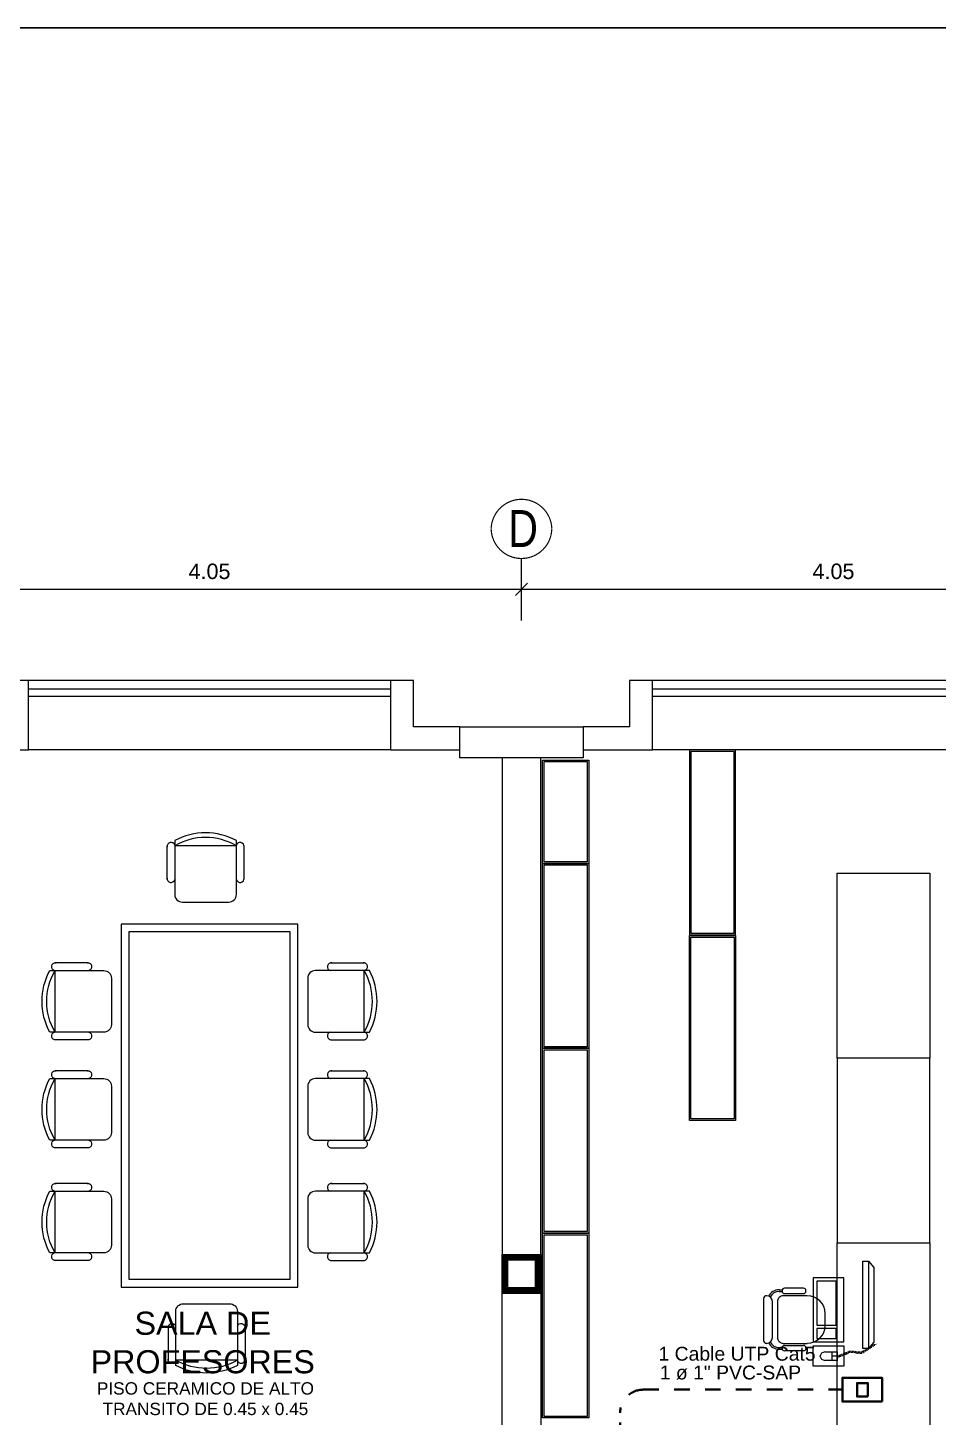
# Model space of a CAD drawing. Header units: millimetres. Extents: x 3354 to 3637, y 1117 to 1358.
# Drawn here: x 3387.9 to 3393.81, y 1273.46 to 1282.48 of the extents above; entities that cross this region are included whole.
import ezdxf

# ---------------------------------------------------------------- set-up
doc = ezdxf.new("R2010")
doc.units = ezdxf.units.MM
doc.linetypes.add('ACAD_ISO04W100', pattern=[30, 24, -3, 0, -3])
doc.linetypes.add('DIVIDEX2', pattern=[63.5, 25.4, -12.7, 0, -12.7, 0, -12.7])
for name, color, linetype, lineweight in [('CASCO', 252, 'Continuous', 9), ('CONDUCTOR', 162, 'Continuous', 40), ('RED SEGURIDAD', 153, 'ACAD_ISO04W100', 40), ('TEX-ELEC', 7, 'Continuous', 30)]:
    doc.layers.add(name, color=color, linetype=linetype, lineweight=lineweight)
doc.layers.add('Efec-muebles', color=7, linetype='Continuous', lineweight=13, true_color=0x85826f)
doc.styles.add('1', font='arial.ttf')
doc.styles.get("Standard").update_dxf_attribs({"font": 'arial.ttf'})
doc.styles.add('style1', font='arial.ttf')
doc.styles.add('style2', font='arial.ttf')
doc.dimstyles.new('Esc  1  50', dxfattribs={"dimtxt": 0.1, "dimasz": 0.08, "dimexe": 0.2, "dimexo": 0.15, "dimgap": 0.065, "dimtad": 1, "dimzin": 4, "dimdsep": 46, "dimtxsty": 'Standard', "dimblk": 'OBLIQUE', "dimcen": 0.12, "dimdle": 0.15, "dimadec": 0, "dimazin": 0, "dimtfac": 1, "dimtix": 1, "dimtmove": 0, "dimatfit": 3, "dimldrblk": 'OBLIQUE', "dimfxl": 1, "dimarcsym": 0})

# ---------------------------------------------------------------- blocks, each defined once
blk = doc.blocks.new('SILLA1')
for p, q in [((-0.05, 0.2), (-0.4, 0.2)), ((-0.15, 0.25), (-0.3656, 0.25)), ((-0.3656, 0.2), (-0.3656, -0.2)), ((-0.05, 0.2), (-0.15, 0.2)), ((0, -0.15), (0, 0.15)), ((-0.4, -0.2), (-0.05, -0.2)), ((-0.15, -0.25), (-0.3656, -0.25))]:
    blk.add_line(p, q)
for centre, radius, start, end in [((-0.0264, 0), 0.4237, 151.83711, 208.16289), ((-0.0264, 0), 0.3937, 149.47325, 210.52675), ((-0.3622, 0.2246), 0.0256, 83.03087, 253.72604), ((-0.1534, 0.2246), 0.0256, 286.27396, 96.96913), ((-0.05, 0.15), 0.05, 0, 90), ((-0.05, -0.15), 0.05, 270, 0), ((-0.3622, -0.2246), 0.0256, 106.27396, 276.96913), ((-0.1534, -0.2246), 0.0256, 263.03087, 73.72604)]:
    blk.add_arc(centre, radius, start, end)
blk = doc.blocks.new('sdsf')
at = {"layer": 'Efec-muebles'}
for p, q in [((3315.161, 1707.7768), (3315.161, 1707.9075)), ((3315.161, 1707.9075), (3315.3599, 1707.9075)), ((3315.3599, 1707.9075), (3315.3599, 1707.7768)), ((3315.0001, 1707.8019), (3315.0013, 1707.788)), ((3315.0096, 1707.8081), (3315.0108, 1707.7941)), ((3315.018, 1707.8131), (3315.0191, 1707.7991)), ((3315.0275, 1707.8187), (3315.0286, 1707.8047)), ((3315.0359, 1707.8232), (3315.037, 1707.8086)), ((3315.0454, 1707.8271), (3315.0465, 1707.8131)), ((3315.0549, 1707.8282), (3315.056, 1707.8137)), ((3315.0644, 1707.8265), (3315.0655, 1707.8126)), ((3315.0739, 1707.8271), (3315.075, 1707.8131)), ((3315.0845, 1707.8248), (3315.0856, 1707.8109)), ((3315.094, 1707.8221), (3315.0951, 1707.8075)), ((3315.1035, 1707.8215), (3315.1046, 1707.8075)), ((3315.113, 1707.8221), (3315.1141, 1707.8081)), ((3315.1225, 1707.8226), (3315.1236, 1707.8086)), ((3315.1314, 1707.8282), (3315.1331, 1707.8137)), ((3315.1409, 1707.8316), (3315.142, 1707.817)), ((3315.1504, 1707.8349), (3315.1515, 1707.8204)), ((3315.1599, 1707.8399), (3315.161, 1707.826)), ((3315.1694, 1707.8433), (3315.1705, 1707.8288)), ((3315.1789, 1707.8466), (3315.18, 1707.8321)), ((3315.1884, 1707.8494), (3315.1895, 1707.8355)), ((3315.1979, 1707.8522), (3315.199, 1707.8377)), ((3315.2046, 1707.8159), (3315.2046, 1707.8707)), ((3315.2046, 1707.8707), (3315.2834, 1707.8707)), ((3315.2046, 1707.8433), (3315.2381, 1707.8433)), ((3315.2834, 1707.8159), (3315.2046, 1707.8159)), ((3315.2381, 1707.8159), (3315.2381, 1707.8707)), ((3315.3046, 1707.8634), (3315.2834, 1707.8707)), ((3315.2834, 1707.8159), (3315.3046, 1707.8232)), ((3315.3136, 1707.845), (3315.3046, 1707.8634)), ((3315.3046, 1707.8232), (3315.3136, 1707.8416)), ((3315.3136, 1707.845), (3315.3136, 1707.8416)), ((3315.4219, 1707.8083), (3315.5456, 1707.8083)), ((3314.9515, 1707.7707), (3314.9521, 1707.7656)), ((3314.961, 1707.7751), (3314.9622, 1707.7656)), ((3314.9663, 1707.7534), (3315.0013, 1707.7925)), ((3314.9663, 1707.2668), (3314.9663, 1707.7534)), ((3314.9705, 1707.7824), (3314.9716, 1707.7679)), ((3314.98, 1707.7897), (3314.9811, 1707.7751)), ((3314.9895, 1707.7958), (3314.9906, 1707.7813)), ((3315.0013, 1707.2261), (3315.0013, 1707.7925)), ((3315.0013, 1707.7925), (3315.0365, 1707.7925)), ((3315.0365, 1707.7925), (3315.0365, 1707.2261)), ((3315.1605, 1707.7505), (3315.1605, 1707.3349)), ((3315.3599, 1707.7505), (3315.1605, 1707.7505)), ((3315.3599, 1707.7768), (3315.161, 1707.7768)), ((3315.2108, 1707.7288), (3315.2108, 1707.6628)), ((3315.3353, 1707.7288), (3315.2108, 1707.7288)), ((3315.3353, 1707.6628), (3315.3353, 1707.7288)), ((3315.3599, 1707.3349), (3315.3599, 1707.7505)), ((3315.5525, 1707.7599), (3315.3978, 1707.7599)), ((3315.4064, 1707.789), (3315.4064, 1707.7929)), ((3315.5456, 1707.7735), (3315.4219, 1707.7735)), ((3315.5804, 1707.7985), (3315.56, 1707.7985)), ((3315.5804, 1707.7869), (3315.5609, 1707.7869)), ((3315.5611, 1707.7929), (3315.5611, 1707.789)), ((3315.5911, 1707.4892), (3315.5911, 1707.7212)), ((3315.6238, 1707.7212), (3315.6238, 1707.4892)), ((3315.6625, 1707.7599), (3315.6625, 1707.7599)), ((3315.6818, 1707.4698), (3315.6818, 1707.7405)), ((3315.2108, 1707.6628), (3315.3353, 1707.6628)), ((3315.2108, 1707.641), (3315.2108, 1707.3572)), ((3315.3353, 1707.641), (3315.2108, 1707.641)), ((3315.2818, 1707.6438), (3315.2818, 1707.5665)), ((3315.3353, 1707.3572), (3315.3353, 1707.641)), ((3315.3978, 1707.4505), (3315.5525, 1707.4505)), ((3315.6625, 1707.4505), (3315.6625, 1707.4505)), ((3315.2108, 1707.3572), (3315.3353, 1707.3572)), ((3315.4064, 1707.4214), (3315.4064, 1707.4175)), ((3315.5456, 1707.4368), (3315.4219, 1707.4368)), ((3315.4219, 1707.402), (3315.5456, 1707.402)), ((3315.5804, 1707.4118), (3315.56, 1707.4118)), ((3315.5804, 1707.4234), (3315.5609, 1707.4234)), ((3315.5611, 1707.4175), (3315.5611, 1707.4214)), ((3315.0013, 1707.2261), (3314.9663, 1707.2668)), ((3315.1605, 1707.3349), (3315.3599, 1707.3349)), ((3315.0365, 1707.2261), (3315.0013, 1707.2261))]:
    blk.add_line(p, q, dxfattribs=at)
for centre, radius, start, end in [((3315.4219, 1707.7929), 0.0155, 90, 180), ((3315.5456, 1707.7929), 0.0155, 0, 90), ((3315.3978, 1707.6438), 0.116, 90, 180), ((3315.4219, 1707.789), 0.0155, 180, 270), ((3315.5456, 1707.789), 0.0155, 270, 0), ((3315.5525, 1707.7212), 0.0387, 360, 90), ((3315.5804, 1707.7212), 0.0773, 27.88061, 90), ((3315.5804, 1707.7212), 0.0657, 27.61949, 90), ((3315.6625, 1707.7212), 0.0387, 90, 180), ((3315.6625, 1707.7405), 0.0193, 360, 90), ((3315.3978, 1707.5665), 0.116, 180, 270), ((3315.5525, 1707.4892), 0.0387, 270, 0), ((3315.5804, 1707.4892), 0.0657, 270, 332.38051), ((3315.5804, 1707.4892), 0.0773, 270, 332.11939), ((3315.6625, 1707.4892), 0.0387, 180, 270), ((3315.6625, 1707.4698), 0.0193, 270, 0), ((3315.4219, 1707.4214), 0.0155, 90, 180), ((3315.4219, 1707.4175), 0.0155, 180, 270), ((3315.5456, 1707.4214), 0.0155, 0, 90), ((3315.5456, 1707.4175), 0.0155, 270, 0)]:
    blk.add_arc(centre, radius, start, end, dxfattribs=at)
blk = doc.blocks.new('_Oblique')
at = {"color": 0, "linetype": 'ByBlock', "lineweight": -2}
blk.add_line((-0.5, -0.5), (0.5, 0.5), dxfattribs=at)
blk = doc.blocks.new('*D287')
at = {"layer": 'CASCO', "color": 0, "lineweight": -2, "transparency": 16777216}
for p, q in [((3364.4363, 1272.6032), (3364.4363, 1273.0099)), ((3368.4863, 1272.6077), (3368.4863, 1273.0099)), ((3364.2863, 1272.8099), (3368.6363, 1272.8099))]:
    blk.add_line(p, q, dxfattribs=at)
at = {"layer": 'Defpoints', "color": 0, "transparency": 16777216}
for p in [(3368.4863, 1272.8099), (3364.4363, 1272.4532), (3368.4863, 1272.4577)]:
    blk.add_point(p, dxfattribs=at)
at = {"layer": 'CASCO', "color": 0, "lineweight": -2, "transparency": 16777216, "xscale": 0.08, "yscale": 0.08, "zscale": 0.08, "rotation": 180}
blk.add_blockref('_Oblique', (3364.4363, 1272.8099), dxfattribs=at)
at = {"layer": 'CASCO', "color": 0, "lineweight": -2, "transparency": 16777216, "xscale": 0.08, "yscale": 0.08, "zscale": 0.08}
blk.add_blockref('_Oblique', (3368.4863, 1272.8099), dxfattribs=at)
at = {"layer": 'CASCO', "color": 0, "transparency": 16777216, "insert": (3366.4613, 1272.9259), "char_height": 0.1, "attachment_point": 5}
blk.add_mtext('4.05', dxfattribs=at)
blk = doc.blocks.new('*D288')
at = {"layer": 'CASCO', "color": 0, "lineweight": -2, "transparency": 16777216}
for p, q in [((3368.4863, 1272.6077), (3368.4863, 1273.0099)), ((3372.5363, 1272.6032), (3372.5363, 1273.0099)), ((3368.3363, 1272.8099), (3372.6863, 1272.8099))]:
    blk.add_line(p, q, dxfattribs=at)
at = {"layer": 'Defpoints', "color": 0, "transparency": 16777216}
for p in [(3372.5363, 1272.8099), (3368.4863, 1272.4577), (3372.5363, 1272.4532)]:
    blk.add_point(p, dxfattribs=at)
at = {"layer": 'CASCO', "color": 0, "lineweight": -2, "transparency": 16777216, "xscale": 0.08, "yscale": 0.08, "zscale": 0.08, "rotation": 180}
blk.add_blockref('_Oblique', (3368.4863, 1272.8099), dxfattribs=at)
at = {"layer": 'CASCO', "color": 0, "lineweight": -2, "transparency": 16777216, "xscale": 0.08, "yscale": 0.08, "zscale": 0.08}
blk.add_blockref('_Oblique', (3372.5363, 1272.8099), dxfattribs=at)
at = {"layer": 'CASCO', "color": 0, "transparency": 16777216, "insert": (3370.5113, 1272.9259), "char_height": 0.1, "attachment_point": 5}
blk.add_mtext('4.05', dxfattribs=at)
blk = doc.blocks.new('1PIDS')
at = {"layer": 'CASCO', "lineweight": 0}
for p, q in [((3367.6363, 1272.2169), (3365.2863, 1272.2169)), ((3371.6863, 1272.2169), (3369.3363, 1272.2169)), ((3367.6363, 1271.7669), (3365.2863, 1271.7669)), ((3371.6863, 1271.7669), (3369.3363, 1271.7669))]:
    blk.add_line(p, q, dxfattribs=at)
at = {"layer": 'CASCO', "ltscale": 2, "const_width": 0.0076}
blk.add_lwpolyline([(3368.6831, 1273.2067, 0.951688), (3368.2894, 1273.2067, 1)], format="xyb", close=True, dxfattribs=at)
at = {"layer": 'CASCO', "ltscale": 2}
for points in [[(3365.2863, 1272.2169), (3365.1363, 1272.2169), (3365.1363, 1271.9169), (3364.8363, 1271.9169), (3364.8363, 1271.7669), (3365.2863, 1271.7669)], [(3369.3363, 1272.2169), (3369.1863, 1272.2169), (3369.1863, 1271.9169), (3368.8863, 1271.9169), (3368.8863, 1271.7669), (3369.3363, 1271.7669)], [(3368.3613, 1268.4919), (3368.6113, 1268.4919), (3368.6113, 1271.7169), (3368.3613, 1271.7169)]]:
    blk.add_lwpolyline(points, close=True, dxfattribs=at)
for points in [[(3367.7863, 1271.7669), (3368.0863, 1271.7669), (3368.0863, 1271.9169), (3367.7863, 1271.9169), (3367.7863, 1272.2169), (3367.6363, 1272.2169), (3367.6363, 1271.7669), (3367.6363, 1271.7669), (3367.7863, 1271.7669), (3367.7863, 1271.7669)], [(3368.4613, 1265.4669), (3368.4613, 1266.4669), (3368.4613, 1266.4669), (3366.5363, 1266.4669), (3366.5363, 1266.6169), (3368.3613, 1266.6169), (3368.3613, 1268.2419), (3368.6113, 1268.2419), (3368.6113, 1265.0169), (3368.6113, 1265.0169), (3368.4613, 1265.0169), (3368.4613, 1265.3169), (3368.3613, 1265.3169), (3368.3613, 1265.4669), (3368.4613, 1265.4669)]]:
    blk.add_lwpolyline(points, dxfattribs=at)
at = {"layer": 'CASCO'}
for points in [[(3365.2863, 1272.1634), (3367.6363, 1272.1634), (3367.6363, 1272.1134), (3365.2863, 1272.1134), (3365.2863, 1272.1634)], [(3369.3363, 1272.1634), (3371.6863, 1272.1634), (3371.6863, 1272.1134), (3369.3363, 1272.1134), (3369.3363, 1272.1634)], [(3368.0863, 1271.7169), (3368.0863, 1271.9169), (3368.8863, 1271.9169), (3368.8863, 1271.7169), (3368.0863, 1271.7169)]]:
    blk.add_lwpolyline(points, dxfattribs=at)
blk.add_lwpolyline([(3368.6113, 1268.4919), (3368.6113, 1268.2419), (3368.3613, 1268.2419), (3368.3613, 1268.4919)], close=True, dxfattribs=at)
at = {"layer": 'CASCO', "const_width": 0.04}
blk.add_lwpolyline([(3368.5913, 1268.4719), (3368.5913, 1268.2619), (3368.3813, 1268.2619), (3368.3813, 1268.4719)], close=True, dxfattribs=at)
at = {"layer": 'CASCO', "style": 'style1', "width": 0.8}
blk.add_text('D', height=0.24, dxfattribs=at).set_placement((3368.3996, 1273.0845))
at = {"layer": 'CASCO'}
for s, insert, char_height, width, attachment_point, style in [('\\A1;SALA DE  \\PPROFESORES', (3366.4172, 1267.9197), 0.15, 4.616591, 5, 'style2'), ('PISO CERAMICO DE ALTO\\PTRANSITO DE 0.45 x 0.45', (3366.4348, 1267.4482), 0.079978, 2.09636, 8, '1')]:
    blk.add_mtext(s, dxfattribs=dict(at, insert=insert, char_height=char_height, width=width, attachment_point=attachment_point, style=style))
for base, p1, p2, picture, middle in [((3368.4863, 1272.8099), (3364.4363, 1272.4532), (3368.4863, 1272.4577), '*D287', (3366.4613, 1272.9259)), ((3372.5363, 1272.8099), (3368.4863, 1272.4577), (3372.5363, 1272.4532), '*D288', (3370.5113, 1272.9259))]:
    dim = blk.add_linear_dim(base=base, p1=p1, p2=p2, dimstyle='Esc  1  50', dxfattribs=at)
    dim.commit()
    dim.dimension.update_dxf_attribs({"geometry": picture, "text_midpoint": middle})

msp = doc.modelspace()

# ---------------------------------------------------------------- linework, layer by layer
at = {"ltscale": 2}
msp.add_lwpolyline([(3363.1802, 1282.4773), (3409.4977, 1282.4773), (3409.4977, 1246.3387), (3363.1802, 1246.3387)], close=True, dxfattribs=at)
at = {"layer": 'CONDUCTOR'}
for points in [[(3393.4446, 1273.5597), (3393.4446, 1273.7143), (3393.187, 1273.7143), (3393.187, 1273.5597)], [(3393.3523, 1273.5919), (3393.3523, 1273.6796), (3393.2822, 1273.6796), (3393.2822, 1273.5919)]]:
    msp.add_lwpolyline(points, close=True, dxfattribs=at)
at = {"layer": 'Efec-muebles'}
for p, q in [((3389.6525, 1276.6591), (3388.5056, 1276.6591)), ((3388.5056, 1276.6591), (3388.5056, 1274.3031)), ((3389.6025, 1276.6091), (3388.5556, 1276.6091)), ((3388.5556, 1276.6091), (3388.5556, 1274.3531)), ((3389.6025, 1274.3531), (3389.6025, 1276.6091)), ((3389.6525, 1274.3031), (3389.6525, 1276.6591)), ((3388.5556, 1274.3531), (3389.6025, 1274.3531)), ((3388.5056, 1274.3031), (3389.6525, 1274.3031))]:
    msp.add_line(p, q, dxfattribs=at)
for points in [[(3392.494, 1277.7893), (3392.194, 1277.7893), (3392.194, 1276.5893), (3392.494, 1276.5893)], [(3392.484, 1277.7793), (3392.204, 1277.7793), (3392.204, 1276.5993), (3392.484, 1276.5993)], [(3391.2413, 1277.724), (3391.5413, 1277.724), (3391.5413, 1277.053), (3391.2413, 1277.053)], [(3391.2513, 1277.714), (3391.5313, 1277.714), (3391.5313, 1277.063), (3391.2513, 1277.063)], [(3391.2413, 1277.053), (3391.5413, 1277.053), (3391.5413, 1275.853), (3391.2413, 1275.853)], [(3391.2513, 1277.043), (3391.5313, 1277.043), (3391.5313, 1275.863), (3391.2513, 1275.863)], [(3393.154, 1276.9893), (3393.754, 1276.9893), (3393.754, 1275.7893), (3393.154, 1275.7893)], [(3392.494, 1275.3849), (3392.194, 1275.3849), (3392.194, 1276.5849), (3392.494, 1276.5849)], [(3392.484, 1275.3949), (3392.204, 1275.3949), (3392.204, 1276.5749), (3392.484, 1276.5749)], [(3391.2413, 1275.853), (3391.5413, 1275.853), (3391.5413, 1274.653), (3391.2413, 1274.653)], [(3391.2513, 1275.843), (3391.5313, 1275.843), (3391.5313, 1274.663), (3391.2513, 1274.663)], [(3393.154, 1274.5893), (3393.754, 1274.5893), (3393.754, 1275.7893), (3393.154, 1275.7893)], [(3391.2413, 1274.653), (3391.5413, 1274.653), (3391.5413, 1273.453), (3391.2413, 1273.453)], [(3391.2513, 1274.643), (3391.5313, 1274.643), (3391.5313, 1273.463), (3391.2513, 1273.463)], [(3393.154, 1274.5893), (3393.754, 1274.5893), (3393.754, 1273.3893), (3393.154, 1273.3893)]]:
    msp.add_lwpolyline(points, close=True, dxfattribs=at)
at = {"layer": 'RED SEGURIDAD', "linetype": 'DIVIDEX2', "ltscale": 0.004}
msp.add_lwpolyline([(3391.7442, 1273.1218), (3391.7442, 1273.487, -0.414214), (3391.8942, 1273.637), (3393.187, 1273.637)], format="xyb", dxfattribs=at)

# ---------------------------------------------------------------- block references
at = {"layer": 'CASCO'}
msp.add_blockref('1PIDS', (22.6178, 6.0224), dxfattribs=at)
at = {"layer": 'Efec-muebles'}
for name, p, rotation in [('SILLA1', (3389.0534, 1276.8016), 270), ('SILLA1', (3389.7167, 1276.1574), 180), ('SILLA1', (3389.7167, 1275.4562), 180), ('SILLA1', (3389.7167, 1274.725), 180), ('sdsf', (6708.3566, 2981.6975), 180)]:
    msp.add_blockref(name, p, dxfattribs=dict(at, rotation=rotation))
at = {"layer": 'Efec-muebles', "xscale": -1}
for p, rotation in [((3388.4424, 1276.1574), 180), ((3388.4424, 1275.4562), 180), ((3388.4424, 1274.725), 180), ((3389.0599, 1274.1947), 270)]:
    msp.add_blockref('SILLA1', p, dxfattribs=dict(at, rotation=rotation))

# ---------------------------------------------------------------- texts
at = {"layer": 'TEX-ELEC', "linetype": 'ByBlock', "char_height": 0.09, "attachment_point": 1}
for s, insert, width in [('1 Cable UTP Cat5', (3391.9931, 1273.9151), 1.105168), ('1 ø 1" PVC-SAP', (3392.0013, 1273.7933), 1.557193)]:
    msp.add_mtext(s, dxfattribs=dict(at, insert=insert, width=width))

doc.saveas('drawing.dxf')
